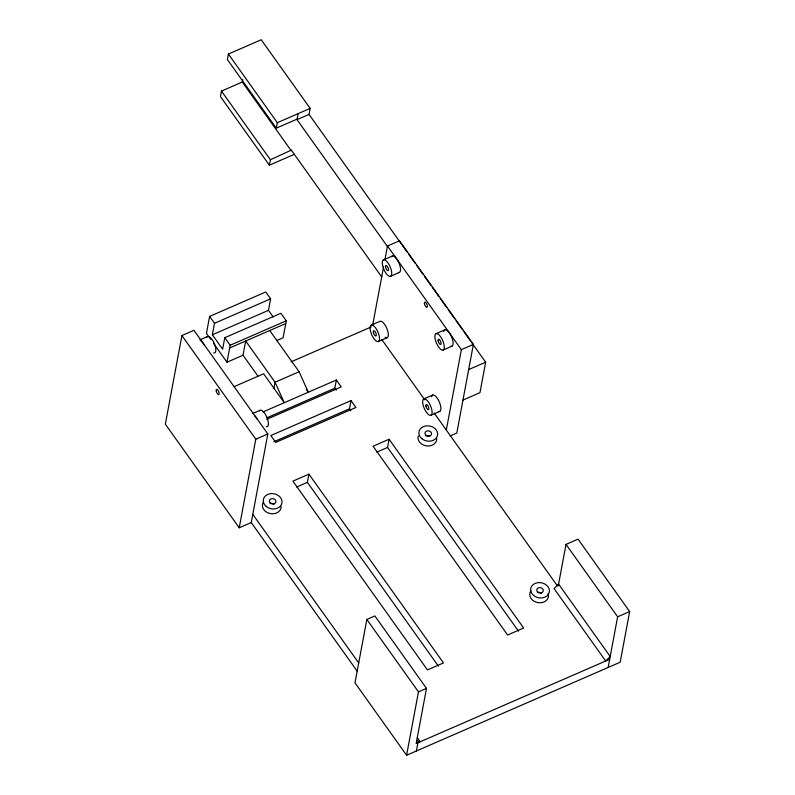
<?xml version="1.0" encoding="UTF-8"?>
<svg xmlns="http://www.w3.org/2000/svg" width="795" height="795" viewBox="0 0 795 795"><rect width="100%" height="100%" fill="white"/><g stroke="black" fill="none" stroke-linecap="round" stroke-linejoin="round"><path stroke-width="1.19" d="M242.723 79.599L242.276 82.024L221.467 91.087L220.444 96.563L269.376 165.201L294.279 154.349M407.08 251.955L309.026 114.41L310.159 108.388L261.227 39.75L228.394 54.05L227.37 59.526L276.302 128.164L297.111 119.101M181.916 335.55L165.34 424.152L239.225 527.801L251.25 522.563L267.826 433.961L193.94 330.313L181.916 335.55L255.801 439.198L239.225 527.801M273.261 317.066L268.472 310.338L270.618 298.841L265.729 291.984L209.612 316.42L206.442 333.383L210.695 339.346M276.69 340.568L283.099 337.766L286.279 320.812L280.893 313.26L224.786 337.696L222.63 349.184L212.354 334.774L214.511 323.287L209.612 316.42M234.267 386.589L263.642 373.789L284.252 402.707L275.07 382.226L245.685 341.005L243.022 355.226L226.992 362.212L230.162 345.249L224.786 337.696M269.376 165.201L270.399 159.735L221.467 91.087M276.302 128.164L277.326 122.688L228.394 54.05M270.399 159.735L291.308 150.126L381.829 277.117M387.533 246.649L297.012 119.648L298.135 113.625M273.947 388.248L275.07 382.226L299.119 371.752L308.301 392.233L306.234 389.341M438.353 666.091L307.397 482.376L308.927 474.168L292.898 481.144L427.452 669.917L443.491 662.931L308.927 474.168M336.215 390.176L334.814 388.218L336.355 380.01L262.926 411.989M350.893 410.776L349.492 408.809L351.032 400.601L270.876 435.521L275.766 442.388L355.922 407.467L351.032 400.601M372.656 325.185L383.607 266.713M384.969 259.409L387.483 246.013L399.497 240.776L473.383 344.424L456.807 433.027L450.248 435.879M518.509 631.18L387.553 447.456L389.083 439.247L373.054 446.234L507.608 635.006L523.647 628.02L389.083 439.247M609.695 659.254L416.163 743.554L426.488 688.381L374.862 615.956L366.843 619.454L354.987 682.835L406.603 755.25L620.18 662.225L629.66 611.564L578.044 539.139L566.02 544.376L558.239 585.925M446.313 430.055L461.358 349.661L387.483 246.013M406.603 755.25L418.468 691.869L366.843 619.454M471.962 342.973L485.656 362.192L479.951 392.67L462.978 400.064M416.381 750.987L417.922 742.788M608.155 667.462L617.635 616.801L566.02 544.376M277.326 122.688L310.159 108.388M297.012 119.648L309.026 114.41M214.511 323.287L270.618 298.841M199.873 339.872L207.594 336.514M383.498 259.895L392.313 256.05M212.354 334.774L268.472 310.338M230.162 345.249L286.279 320.812M390.534 276.302A8.924 3.379 66.5 0 0 387.98 262.926A8.924 3.379 66.5 0 0 382.524 265.063A8.924 3.379 66.5 0 0 390.534 276.302L399.348 272.456M229.656 347.981L285.763 323.545M371.285 325.135L380.099 321.289A8.924 3.379 66.5 0 1 387.572 330.432A8.924 3.379 66.5 0 1 385.098 337.219M291.079 361.844L371.305 326.894M378.331 341.542A8.924 3.379 66.5 0 0 375.777 328.166A8.924 3.379 66.5 0 0 370.321 330.303A8.924 3.379 66.5 0 0 378.331 341.542L387.145 337.696M252.452 413.629L260.164 410.27M436.067 333.652L444.882 329.806M267.08 417.723L334.814 388.218M266.732 419.333L341.244 386.877L336.355 380.01M443.113 350.058A8.924 3.379 66.5 0 0 440.559 336.683A8.924 3.379 66.5 0 0 435.103 338.819A8.924 3.379 66.5 0 0 443.113 350.058L451.928 346.213M255.801 439.198L267.826 433.961M461.358 349.661L473.383 344.424M273.858 441.762L349.492 408.809M468.672 369.586L485.656 362.192M423.864 398.891L432.679 395.055M430.9 415.298A8.924 3.379 66.5 0 0 428.346 401.922A8.924 3.379 66.5 0 0 422.89 404.059A8.924 3.379 66.5 0 0 430.9 415.298L439.715 411.452M296.704 487.027L307.397 482.376M376.86 452.116L387.553 447.456M418.468 691.869L426.488 688.381M617.635 616.801L629.66 611.564M416.669 740.821L420.167 741.805L417.296 737.78M408.521 253.983L415.01 263.075M416.451 265.103L422.94 274.205M424.381 276.233L430.87 285.326M432.311 287.353L438.8 296.455M440.241 298.483L446.73 307.576M448.171 309.603L454.661 318.706M456.101 320.723L462.591 329.826M464.032 331.853L470.521 340.956M242.276 82.024L291.199 150.672M381.759 339.485L424.798 399.865M434.12 412.953L557.355 585.826M269.734 330.531L299.119 371.752M243.022 355.226L257.868 376.045M213.527 343.321L226.992 362.212M252.78 514.355L358.774 663.04M251.25 522.563L357.233 671.248M206.899 337.11A8.924 3.379 66.5 0 1 214.262 343.48A8.924 3.379 66.5 0 1 213.696 352.96M200.817 340.836A8.924 3.379 66.5 0 1 204.424 345.239M254.609 415.636A8.924 3.379 66.5 0 1 257.004 418.995M259.468 410.866A8.924 3.379 66.5 0 1 266.842 417.236A8.924 3.379 66.5 0 1 266.275 426.716M537.4 592.692A3.309 2.673 10.6 0 1 541.385 593.289M548.123 593.497A9.451 7.632 10.6 0 1 538.116 602.66A9.451 7.632 10.6 0 1 530.871 590.894M436.753 438.721A9.451 7.632 10.6 0 1 426.359 445.886A9.451 7.632 10.6 0 1 418.23 435.928M425.643 435.908A3.309 2.673 10.6 0 1 429.628 436.515M281.152 506.495A9.451 7.632 10.6 0 1 269.555 513.411A9.451 7.632 10.6 0 1 263.523 501.884M270.052 503.682A3.309 2.673 10.6 0 1 274.027 504.288M391.617 256.656A8.924 3.379 66.5 0 1 398.981 263.026A8.924 3.379 66.5 0 1 398.414 272.496M443.779 331.525A8.924 3.379 66.5 0 1 451.073 335.719A8.924 3.379 66.5 0 1 450.994 346.252M431.576 396.765A8.924 3.379 66.5 0 1 438.86 400.958A8.924 3.379 66.5 0 1 438.78 411.492M558.587 584.096L554.065 588.578L605.691 661.003L610.202 656.521L558.587 584.096M537.748 592.076A3.309 2.673 10.6 0 0 543.214 591.112A3.309 2.673 10.6 0 0 539.09 587.644A3.309 2.673 10.6 0 0 537.748 592.076M533.544 595.425A9.451 7.632 10.6 0 0 549.146 592.663A9.451 7.632 10.6 0 0 537.36 582.745A9.451 7.632 10.6 0 0 533.544 595.425M421.787 438.651A9.451 7.632 10.6 0 0 437.389 435.879A9.451 7.632 10.6 0 0 425.613 425.961A9.451 7.632 10.6 0 0 421.787 438.651M425.991 435.302A3.309 2.673 10.6 0 0 431.456 434.328A3.309 2.673 10.6 0 0 427.332 430.86A3.309 2.673 10.6 0 0 425.991 435.302M266.186 506.425A9.451 7.632 10.6 0 0 281.788 503.652A9.451 7.632 10.6 0 0 270.012 493.735A9.451 7.632 10.6 0 0 266.186 506.425M270.399 503.076A3.309 2.673 10.6 0 0 275.855 502.102A3.309 2.673 10.6 0 0 271.741 498.634A3.309 2.673 10.6 0 0 270.399 503.076M216.27 390.991A2.832 1.073 66.5 0 0 218.814 394.559A2.832 1.073 66.5 0 0 217.999 390.305A2.832 1.073 66.5 0 0 216.27 390.991M385.585 267.13A2.832 1.073 66.5 0 0 388.129 270.697A2.832 1.073 66.5 0 0 387.324 266.454A2.832 1.073 66.5 0 0 385.585 267.13M438.164 340.886A2.832 1.073 66.5 0 0 440.708 344.454A2.832 1.073 66.5 0 0 439.893 340.21A2.832 1.073 66.5 0 0 438.164 340.886M373.382 332.37A2.832 1.073 66.5 0 0 375.926 335.937A2.832 1.073 66.5 0 0 375.111 331.694A2.832 1.073 66.5 0 0 373.382 332.37M425.951 406.136A2.832 1.073 66.5 0 0 428.495 409.693A2.832 1.073 66.5 0 0 427.69 405.45A2.832 1.073 66.5 0 0 425.951 406.136M424.451 303.75A2.832 1.073 66.5 0 0 426.995 307.317A2.832 1.073 66.5 0 0 426.19 303.074A2.832 1.073 66.5 0 0 424.451 303.75"/></g></svg>
